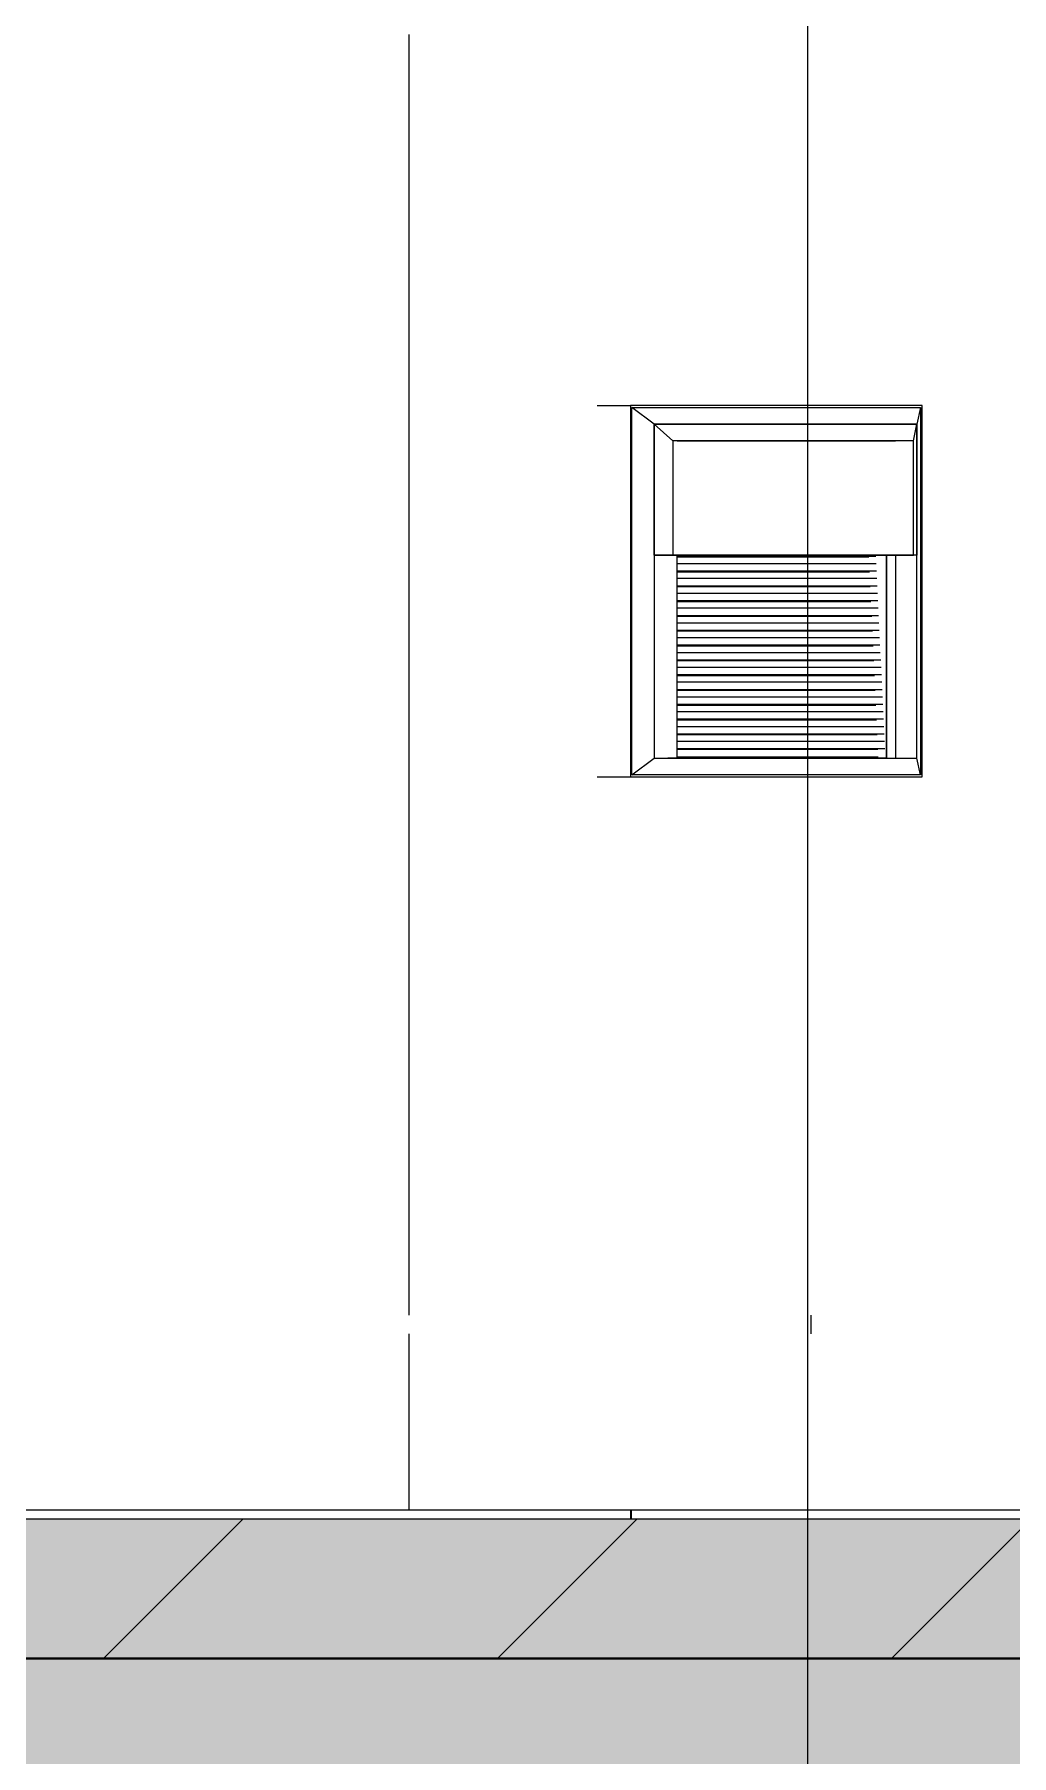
# Model space of a CAD drawing. Header units: millimetres. Extents: x 2519235 to 7246330, y 25937 to 201821.
# Drawn here: x 2971243 to 2971769, y 101063 to 101990 of the extents above; entities that cross this region are included whole.
import ezdxf
from ezdxf.xclip import XClip

# ---------------------------------------------------------------- set-up
doc = ezdxf.new("R2010")
doc.units = ezdxf.units.MM
doc.header["$XCLIPFRAME"] = 0
doc.set_wipeout_variables(frame=1)
for name, color, linetype in [('000 - 0_HIDE_OBJ_FRAMING_DEF_SUB_1', 7, 'Continuous'), ('000 - CONCRETE_COL_CUT_COLOR_1', 7, 'Continuous'), ('000 - CONCRETE_COL_CUT_COLOR_3', 7, 'Continuous'), ('000 - CONCRETE_COL_CUT_COLOR_5', 7, 'Continuous'), ('000 - CONCRETE_COL_HATCH_', 7, 'Continuous'), ('000 - CONCRETE_COL_WIPEOUT_', 7, 'Continuous'), ('_งานโครงสร้าง', 7, 'Continuous')]:
    doc.layers.add(name, color=color, linetype=linetype)
doc.layers.add('A-DETL', color=7, linetype='Continuous', lineweight=70)
doc.layers.add('E-LITE-EQPM', color=7, linetype='Continuous', lineweight=9)
doc.layers.get('A-DETL').off()

# ---------------------------------------------------------------- blocks, each defined once
blk = doc.blocks.new('DPA_Drainage Gutter_Landscape PP17_REV B - DPA_Drainage Gutter_Landscape PP17_REV B-36085645-ENTRANCE 1 - ELEVATION 1')
at = {"layer": '000 - 0_HIDE_OBJ_FRAMING_DEF_SUB_1', "color": 7}
for p, q in [((3017080.28, 101195), (3017547.66, 101195)), ((3017134.58, 101195), (3017241.65, 101195)), ((3017139.45, 101195), (3017246.51, 101195)), ((3017163.65, 101195), (3017270.71, 101195)), ((3017168.51, 101195), (3017275.57, 101195)), ((3017192.71, 101195), (3017299.77, 101195)), ((3017197.57, 101195), (3017304.64, 101195)), ((3017221.78, 101195), (3017328.16, 101195)), ((3017226.64, 101195), (3017333.7, 101195)), ((3017227.27, 101195), (3017250.84, 101195)), ((3017232.14, 101195), (3017255.7, 101195)), ((3017250.84, 101195), (3017357.9, 101195)), ((3017255.7, 101195), (3017362.76, 101195)), ((3017256.34, 101195), (3017279.9, 101195)), ((3017261.2, 101195), (3017284.76, 101195)), ((3017279.9, 101195), (3017386.97, 101195)), ((3017284.76, 101195), (3017391.83, 101195)), ((3017285.4, 101195), (3017308.97, 101195)), ((3017290.26, 101195), (3017312.26, 101195)), ((3017303.42, 101195), (3017547.87, 101195)), ((3017308.97, 101195), (3017416.03, 101195)), ((3017312.26, 101195), (3017419.32, 101195)), ((3017314.47, 101195), (3017338.03, 101195)), ((3017323.46, 101195), (3017345.46, 101195)), ((3017338.03, 101195), (3017445.09, 101195)), ((3017343.53, 101195), (3017367.09, 101195)), ((3017345.46, 101195), (3017452.52, 101195)), ((3017350.95, 101195), (3017374.52, 101195)), ((3017367.09, 101195), (3017474.16, 101195)), ((3017372.59, 101195), (3017396.16, 101195)), ((3017374.52, 101195), (3017481.58, 101195)), ((3017380.02, 101195), (3017403.58, 101195)), ((3017396.16, 101195), (3017503.22, 101195)), ((3017401.66, 101195), (3017423.65, 101195)), ((3017403.58, 101195), (3017510.64, 101195)), ((3017409.08, 101195), (3017432.65, 101195)), ((3017423.65, 101195), (3017530.71, 101195)), ((3017432.65, 101195), (3017539.71, 101195)), ((3017434.86, 101195), (3017456.85, 101195)), ((3017438.14, 101195), (3017461.71, 101195)), ((3017456.85, 101195), (3017563.91, 101195)), ((3017461.71, 101195), (3017568.77, 101195)), ((3017462.35, 101195), (3017485.91, 101195)), ((3017467.21, 101195), (3017490.77, 101195)), ((3017485.91, 101195), (3017592.97, 101195)), ((3017490.77, 101195), (3017597.84, 101195)), ((3017491.41, 101195), (3017514.98, 101195)), ((3017496.27, 101195), (3017519.84, 101195)), ((3017514.98, 101195), (3017622.04, 101195)), ((3017519.84, 101195), (3017626.9, 101195)), ((3017520.48, 101195), (3017544.04, 101195)), ((3017525.34, 101195), (3017548.9, 101195)), ((3017544.04, 101195), (3017651.1, 101195)), ((3017547.66, 101190), (3017547.66, 101195)), ((3017547.87, 101195), (3018015.24, 101195)), ((3017547.87, 101195), (3017547.87, 101190)), ((3017548.9, 101195), (3017655.96, 101195)), ((3017549.54, 101195), (3017573.1, 101195)), ((3017554.4, 101195), (3017577.96, 101195)), ((3017573.1, 101195), (3017680.17, 101195)), ((3017577.96, 101195), (3017685.03, 101195)), ((3017578.6, 101195), (3017602.17, 101195)), ((3017583.46, 101195), (3017607.03, 101195)), ((3017602.17, 101195), (3017709.23, 101195)), ((3017607.03, 101195), (3017714.09, 101195)), ((3017607.67, 101195), (3017631.23, 101195)), ((3017612.53, 101195), (3017636.09, 101195)), ((3017631.23, 101195), (3017738.29, 101195)), ((3017636.09, 101195), (3017743.15, 101195)), ((3017636.73, 101195), (3017660.3, 101195)), ((3017641.59, 101195), (3017665.16, 101195)), ((3017660.3, 101195), (3017767.36, 101195)), ((3017665.16, 101195), (3017772.22, 101195)), ((3017665.79, 101195), (3017689.36, 101195)), ((3017670.65, 101195), (3017694.22, 101195)), ((3017689.36, 101195), (3017796.42, 101195)), ((3017694.22, 101195), (3017801.28, 101195)), ((3017694.86, 101195), (3017718.42, 101195)), ((3017699.72, 101195), (3017723.28, 101195)), ((3017718.42, 101195), (3017825.48, 101195)), ((3017723.28, 101195), (3017830.35, 101195)), ((3017723.92, 101195), (3017747.49, 101195)), ((3017728.78, 101195), (3017752.35, 101195)), ((3017747.49, 101195), (3017854.55, 101195)), ((3017752.35, 101195), (3017859.41, 101195))]:
    blk.add_line(p, q, dxfattribs=at)
blk = doc.blocks.new('DPA_LIGHTING_WALL MOUNT_WLL711 1 - 10W LED_use_-V136-ENTRANCE 1 - ELEVATION 1')
at = {"layer": '000 - 0_HIDE_OBJ_FRAMING_DEF_SUB_1', "color": 7}
for p, q in [((3017529.46, 101790), (3017547.4, 101790)), ((3017704.5, 101790), (3017547.4, 101790)), ((3017547.4, 101790), (3017547.4, 101590)), ((3017560.18, 101780), (3017548.18, 101789)), ((3017548.18, 101591), (3017548.18, 101789)), ((3017548.18, 101789), (3017703.71, 101789)), ((3017704.5, 101790), (3017686.56, 101790)), ((3017703.71, 101789), (3017701.57, 101780)), ((3017703.71, 101789), (3017703.71, 101591)), ((3017704.5, 101590), (3017704.5, 101790)), ((3017560.18, 101780), (3017560.18, 101600)), ((3017701.57, 101780), (3017560.18, 101780)), ((3017560.18, 101780), (3017701.57, 101780)), ((3017560.18, 101780), (3017570.34, 101771.02)), ((3017560.18, 101709.47), (3017560.18, 101780)), ((3017699.94, 101771.02), (3017701.57, 101780)), ((3017701.57, 101600), (3017701.57, 101780)), ((3017701.57, 101780), (3017701.57, 101709.47)), ((3017699.94, 101771.02), (3017570.34, 101771.02)), ((3017570.34, 101771.02), (3017570.34, 101709.44)), ((3017572.51, 101771.02), (3017690.17, 101771.02)), ((3017685.24, 101771.02), (3017572.51, 101771.02)), ((3017572.51, 101771.02), (3017685.24, 101771.02)), ((3017667.31, 101771.02), (3017572.51, 101771.02)), ((3017685.24, 101771.02), (3017667.31, 101771.02)), ((3017690.17, 101771.02), (3017685.24, 101771.02)), ((3017699.94, 101709.44), (3017699.94, 101771.02)), ((3017560.18, 101709.47), (3017570.34, 101709.44)), ((3017701.57, 101709.47), (3017560.18, 101709.47)), ((3017570.34, 101709.44), (3017699.94, 101709.44)), ((3017572.51, 101600), (3017572.51, 101709.44)), ((3017572.51, 101708.93), (3017679.55, 101708.93)), ((3017572.51, 101708.47), (3017675.85, 101708.47)), ((3017685.24, 101600), (3017685.24, 101709.44)), ((3017685.24, 101709.44), (3017685.24, 101600)), ((3017690.17, 101709.44), (3017690.17, 101600)), ((3017701.57, 101709.47), (3017699.94, 101709.44)), ((3017572.51, 101704.94), (3017679.74, 101704.94)), ((3017572.51, 101700.95), (3017679.93, 101700.95)), ((3017572.51, 101700.5), (3017676.22, 101700.5)), ((3017572.51, 101696.96), (3017680.11, 101696.96)), ((3017572.51, 101692.98), (3017680.3, 101692.98)), ((3017572.51, 101692.52), (3017676.6, 101692.52)), ((3017572.51, 101688.99), (3017680.49, 101688.99)), ((3017572.51, 101685), (3017680.68, 101685)), ((3017572.51, 101684.54), (3017676.97, 101684.54)), ((3017572.51, 101681.01), (3017680.86, 101681.01)), ((3017572.51, 101677.02), (3017681.05, 101677.02)), ((3017572.51, 101676.57), (3017677.35, 101676.57)), ((3017572.51, 101673.03), (3017681.24, 101673.03)), ((3017572.51, 101669.04), (3017681.43, 101669.04)), ((3017572.51, 101668.59), (3017677.72, 101668.59)), ((3017572.51, 101665.06), (3017681.61, 101665.06)), ((3017572.51, 101661.07), (3017681.8, 101661.07)), ((3017572.51, 101660.61), (3017678.1, 101660.61)), ((3017572.51, 101657.08), (3017681.99, 101657.08)), ((3017572.51, 101653.09), (3017682.18, 101653.09)), ((3017572.51, 101652.64), (3017678.47, 101652.64)), ((3017572.51, 101649.1), (3017682.36, 101649.1)), ((3017572.51, 101645.11), (3017682.55, 101645.11)), ((3017572.51, 101644.66), (3017678.85, 101644.66)), ((3017572.51, 101641.12), (3017682.74, 101641.12)), ((3017572.51, 101637.14), (3017682.93, 101637.14)), ((3017572.51, 101636.68), (3017679.22, 101636.68)), ((3017572.51, 101633.15), (3017683.11, 101633.15)), ((3017572.51, 101629.16), (3017683.3, 101629.16)), ((3017572.51, 101628.7), (3017679.6, 101628.7)), ((3017572.51, 101625.17), (3017683.49, 101625.17)), ((3017572.51, 101621.18), (3017683.67, 101621.18)), ((3017572.51, 101620.73), (3017679.97, 101620.73)), ((3017572.51, 101617.19), (3017683.86, 101617.19)), ((3017572.51, 101613.2), (3017684.05, 101613.2)), ((3017572.51, 101612.75), (3017680.35, 101612.75)), ((3017572.51, 101609.22), (3017684.24, 101609.22)), ((3017548.18, 101591), (3017560.18, 101600)), ((3017560.18, 101600), (3017572.51, 101600)), ((3017567.58, 101600), (3017685.24, 101600)), ((3017572.51, 101600), (3017567.58, 101600)), ((3017685.24, 101600), (3017567.58, 101600)), ((3017667.31, 101600), (3017567.58, 101600)), ((3017572.51, 101605.23), (3017684.42, 101605.23)), ((3017680.72, 101604.77), (3017572.51, 101604.77)), ((3017572.51, 101600.78), (3017680.91, 101600.78)), ((3017678.59, 101600.59), (3017572.51, 101600.59)), ((3017572.51, 101600), (3017690.17, 101600)), ((3017667.31, 101600), (3017685.24, 101600)), ((3017685.24, 101600), (3017690.17, 101600)), ((3017690.17, 101600), (3017701.57, 101600)), ((3017703.71, 101591), (3017701.57, 101600)), ((3017529.46, 101590), (3017547.4, 101590)), ((3017547.4, 101590), (3017704.5, 101590)), ((3017703.71, 101591), (3017548.18, 101591)), ((3017686.56, 101590), (3017704.5, 101590))]:
    blk.add_line(p, q, dxfattribs=at)
blk = doc.blocks.new('*U1049')
at = {"layer": '000 - CONCRETE_COL_HATCH_'}
h = blk.add_hatch(dxfattribs=at)
h.set_pattern_fill('ANSI31', scale=0.25)
h.set_pattern_definition([(45, (1983745.8844, -850006.8257), (-0.56126600757, 0.56126600757), [])])
h.paths.add_polyline_path([(0, 0), (0, -75), (15426.42, -75), (15833.7, -75), (44374.68, -75), (44374.68, 0)])
at = {"layer": '000 - CONCRETE_COL_CUT_COLOR_1', "color": 7}
for points in [[(0, -75), (15426.42, -75), (15833.7, -75), (44374.68, -75)], [(44374.68, 0), (0, 0)]]:
    blk.add_lwpolyline(points, dxfattribs=at)
blk = doc.blocks.new('*U1679')
at = {"layer": '000 - CONCRETE_COL_HATCH_'}
h = blk.add_hatch(dxfattribs=at)
h.set_pattern_fill('AR-CONC', scale=0.04)
h.set_pattern_definition([(50, (362366.6603, -853071.7804), (7.28738676, -0.63756342), [0.762, -8.382]), (355, (362366.66, -853071.7804), (-1.40973686, 7.64227381), [0.6096, -6.705623367]), (100.4514447, (362367.2676, -853071.8336), (5.877649884, 7.004710076), [0.64760035, -7.123609784]), (46.1842, (362366.66, -853069.748), (10.84316164, -1.68169312), [1.143, -12.573]), (96.6355576, (362367.564, -853069.889), (9.49616536, 9.89704498), [0.97140093, -10.68542433]), (351.1841512, (362366.66, -853069.748), (9.49616536, 9.89704498), [0.91439868, -10.05838928]), (21, (362367.6763, -853070.2564), (6.06457565, -4.090607927), [0.762, -8.382]), (326, (362367.676, -853070.2564), (2.472081134, 7.367518645), [0.6096, -6.7056]), (71.451445, (362368.182, -853070.597), (8.53665677, 3.276910755), [0.64760035, -7.123597504]), (37.5, (362366.6603, -853071.7804), (0.12354413, 3.382201555), [0, -6.62432, 0, -6.8072, 0, -6.731]), (7.5, (362366.6603, -853071.7804), (2.6727865, 4.007222993), [0, -3.88112, 0, -6.47192, 0, -2.5654]), (327.5, (362364.3947, -853071.7804), (5.423623807, -0.22914976), [0, -2.54, 0, -7.9248, 0, -10.5156]), (317.5, (362363.3787, -853071.7804), (5.925167255, 1.017059641), [0, -3.302, 0, -5.26288, 0, -7.4676])])
h.paths.add_polyline_path([(0, 0), (0, -892.99), (319.97, -892.99), (347.6, -892.99), (347.6, -175), (44723.13, -175), (44723.13, -892.99), (45073.53, -892.99), (45073.13, -25), (45023.13, -25), (45023.13, 375), (44723.13, 375), (44723.13, 0), (347.6, 0), (347.6, 375), (47.6, 375), (47.6, 0)])
at = {"layer": '000 - CONCRETE_COL_CUT_COLOR_1', "color": 7, "lineweight": -2}
blk.add_lwpolyline([(44723.13, 0), (347.6, 0)], dxfattribs=at)
blk = doc.blocks.new('W-1-PP17-ENT1_REV02_20260415-155428_PP17_ENT1_EX_ELE1')
at = {"layer": '000 - 0_HIDE_OBJ_FRAMING_DEF_SUB_1', "lineweight": 9}
h = blk.add_hatch(dxfattribs=at)
h.set_pattern_fill('FP_7', style=0, pattern_type=2)
h.set_pattern_definition([(90, (14074.43, 101300), (-471.294, 3e-14), [])])
h.paths.add_polyline_path([(16168.12, 101195), (17194.4, 101195), (17194.4, 101290), (14310.08, 101290), (14310.08, 101195), (16167.48, 101195)])
h.paths.add_polyline_path([(16996.17, 101300), (17194.4, 101300), (17194.4, 101990), (14310.08, 101990), (14310.08, 101300), (16989.84, 101300)])
h.paths.add_polyline_path([(14998.05, 101590), (14837.49, 101590), (14837.49, 101790), (15017.3, 101790), (15017.3, 101590)])
h.paths.add_polyline_path([(16586.56, 101590), (16586.56, 101790), (16761.59, 101790), (16761.59, 101590), (16588.89, 101590)])
at = {"layer": '000 - 0_HIDE_OBJ_FRAMING_DEF_SUB_1', "lineweight": 25}
h = blk.add_hatch(dxfattribs=at)
h.set_pattern_fill('FP_20', style=0, pattern_type=2)
h.set_pattern_definition([(50, (230.58, 4e-11), (364.3679, -31.8783), [38.1, -419.1]), (355, (230.6, 4e-11), (-70.4859, 382.1133), [30.48, -335.28]), (100.451, (260.95, -2.66), (293.885, 350.2334), [32.38, -356.18]), (46.184, (230.6, 101.6), (542.1585, -84.0858), [57.15, -628.65]), (96.636, (275.76, 94.6), (474.805, 494.8554), [48.57, -534.27]), (351.184, (230.6, 101.6), (474.8102, 494.85), [45.72, -502.92]), (21, (281.38, 76.2), (303.2285, -204.5305), [38.1, -419.1]), (326, (281.4, 76.2), (123.6039, 368.376), [30.48, -335.28]), (71.451, (306.65, 59.16), (426.8341, 163.8427), [32.38, -356.18]), (37.5, (230.58, 4e-11), (6.17665, 169.11015), [16.764, -314.452, 16.764, -323.596, -336.55]), (37.5, (230.58, 4e-11), (6.17665, 169.11015), [-671.576, 16.764, -319.786]), (7.5, (230.58, 4e-11), (133.63888, 200.3615), [16.764, -177.292, 16.764, -306.832, -128.27]), (7.5, (230.58, 4e-11), (133.63888, 200.3615), [-517.652, 16.764, -111.506]), (327.5, (117.3, 4e-11), (271.18182, -11.45836), [16.764, -110.236, 16.764, -379.476, -525.78]), (327.5, (117.3, 4e-11), (271.18182, -11.45836), [-523.24, 16.764, -509.016]), (317.5, (66.5, 4e-11), (296.2585, 50.85285), [16.764, -148.336, 16.764, -246.38, -373.38]), (317.5, (66.5, 4e-11), (296.2585, 50.85285), [-428.244, 16.764, -356.616])])
h.paths.add_polyline_path([(-20424.01, 100222.01), (-20424.01, 100940), (23951.52, 100940), (23951.52, 100222.01), (24301.92, 100222.01), (24301.52, 101090), (24251.52, 101090), (24251.52, 101490), (23951.52, 101490), (23951.52, 101115), (-20424.01, 101115), (-20424.01, 101490), (-20724.01, 101490), (-20724.01, 101115), (-20771.61, 101115), (-20771.61, 100222.01), (-20451.64, 100222.01)])
at = {"layer": '000 - 0_HIDE_OBJ_FRAMING_DEF_SUB_1', "lineweight": 9}
h = blk.add_hatch(dxfattribs=at)
h.set_pattern_fill('FP_8', style=0, pattern_type=2)
h.set_pattern_definition([(90, (14290.87, 100940), (-471.294, 3e-14), [])])
h.paths.add_polyline_path([(16999.84, 101290), (17184.4, 101290), (17184.4, 101300), (14303.89, 101300), (14303.89, 101290), (16996.17, 101290)])
h = blk.add_hatch(dxfattribs=at)
h.set_pattern_fill('FP_14', style=0, pattern_type=2)
h.set_pattern_definition([(45, (230.58, 4e-11), (-106.06602, 106.06602), [])])
h.paths.add_polyline_path([(-4589.46, 101115), (23951.52, 101115), (23951.52, 101190), (-20423.16, 101190), (-20423.16, 101115), (-4996.74, 101115)])
at = {"color": 7}
for points in [[(-20771.61, 101115), (-20771.61, 100222.01), (-20451.64, 100222.01), (-20424.01, 100222.01), (-20424.01, 100940), (23951.52, 100940), (23951.52, 100222.01), (24301.92, 100222.01), (24301.52, 101090), (24251.52, 101090), (24251.52, 101490), (23951.52, 101490), (23951.52, 101115), (-20424.01, 101115), (-20424.01, 101490), (-20724.01, 101490), (-20724.01, 101115)], [(-20423.16, 101190), (-20423.16, 101115), (-4996.74, 101115), (-4589.46, 101115), (23951.52, 101115), (23951.52, 101190)]]:
    blk.add_lwpolyline(points, close=True, dxfattribs=at)
at = {"layer": 'A-DETL', "color": 7}
blk.add_blockref('DPA_Drainage Gutter_Landscape PP17_REV B - DPA_Drainage Gutter_Landscape PP17_REV B-36085645-ENTRANCE 1 - ELEVATION 1', (-3000942.9, 0), dxfattribs=at)
at = {"layer": 'E-LITE-EQPM', "color": 7}
blk.add_blockref('DPA_LIGHTING_WALL MOUNT_WLL711 1 - 10W LED_use_-V136-ENTRANCE 1 - ELEVATION 1', (-3000942.9, 0), dxfattribs=at)
at = {"layer": '000 - CONCRETE_COL_CUT_COLOR_3', "color": 7}
blk.add_blockref('*U1049', (-20423.16, 101190), dxfattribs=at)
at = {"layer": '000 - CONCRETE_COL_CUT_COLOR_5', "color": 7, "lineweight": 40}
blk.add_blockref('*U1679', (-20771.61, 101115), dxfattribs=at)
blk = doc.blocks.new('W-1-PP17-ENT1_REV02_20260415-160712_PP17_ENT1_SE_ELE1')
at = {"layer": '_งานโครงสร้าง', "color": 7}
blk.add_line((16699.84, 114690), (16699.84, 100790), dxfattribs=at)

msp = doc.modelspace()

# ---------------------------------------------------------------- block references
at = {"color": 7}
ref = msp.add_blockref('W-1-PP17-ENT1_REV02_20260415-155428_PP17_ENT1_EX_ELE1', (2954959.159, 0), dxfattribs=at)
XClip(ref).set_block_clipping_path([(-5363.4704232938, 96626.6495575323), (20426.4039006853, 118826.6489075041)])

# ---------------------------------------------------------------- next in the draw order: block references
ref = msp.add_blockref('W-1-PP17-ENT1_REV02_20260415-160712_PP17_ENT1_SE_ELE1', (2954959.159, 0), dxfattribs=at)
XClip(ref).set_block_clipping_path([(-5363.4704232886, 96626.6495575321), (20426.4039006853, 118826.6489075039)])

doc.saveas('drawing.dxf')
